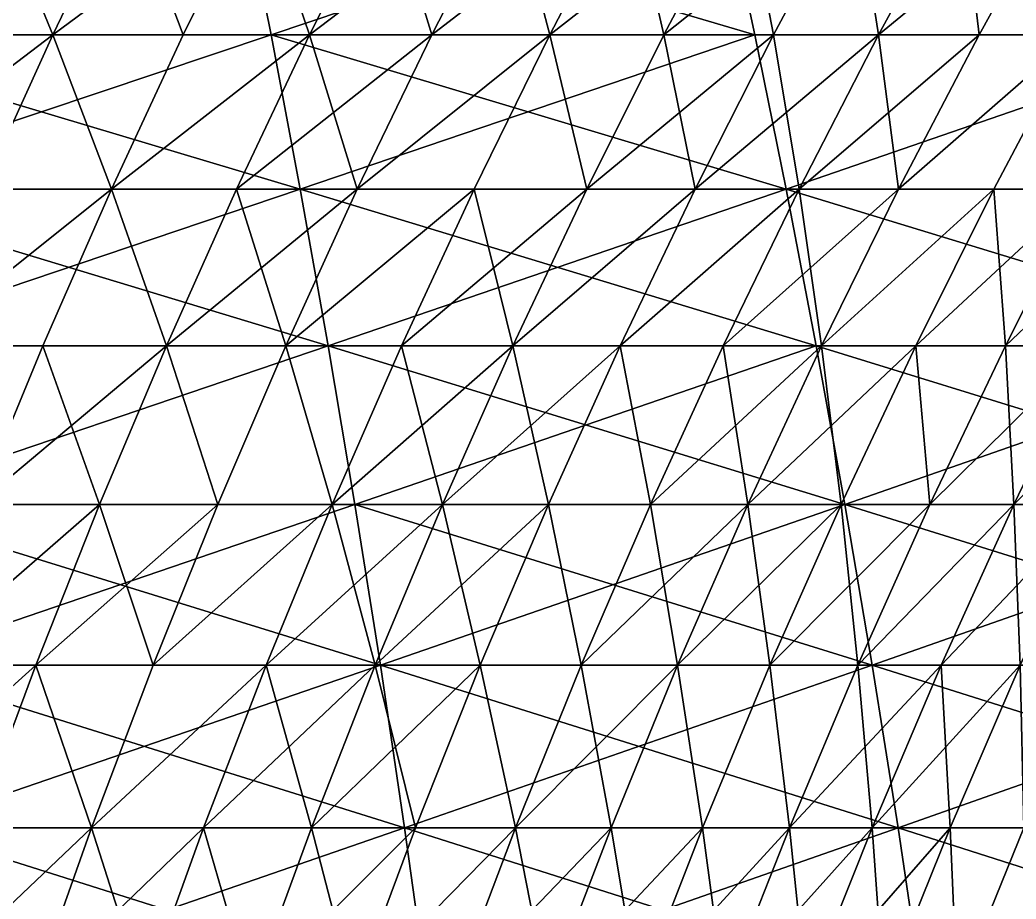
# Model space of a CAD drawing. Header units: millimetres. Extents: x -3250 to 6200, y -3250 to 3250.
# Drawn here: x 4499.1 to 4609.7, y 321.1 to 418.8 of the extents above; entities that cross this region are included whole.
import ezdxf

# ---------------------------------------------------------------- set-up
doc = ezdxf.new("R2010")
doc.units = ezdxf.units.MM
doc.header["$MEASUREMENT"] = 0
doc.layers.add('MESH_3D', color=2, linetype='CONTINUOUS')

msp = doc.modelspace()

# ---------------------------------------------------------------- linework, layer by layer
at = {"layer": 'MESH_3D'}
for points in [[(4469.69, 434.04, 628.92), (4523.61, 434.04, 646.29), (4472.82, 417.15, 618.78)], [(4523.61, 434.04, 26053.71), (4469.69, 434.04, 26071.08), (4472.82, 417.15, 26081.22)], [(4472.82, 417.15, 618.78), (4523.61, 434.04, 646.29), (4526.99, 417.15, 636.23)], [(4523.61, 434.04, 26053.71), (4472.82, 417.15, 26081.22), (4526.99, 417.15, 26063.77)], [(4487.82, 417.15, 2192.99), (4502.74, 417.15, 2210.33), (4510.87, 434.04, 2203.51)], [(4487.82, 417.15, 2192.99), (4510.87, 434.04, 2203.51), (4495.78, 434.04, 2185.97)], [(4502.74, 417.15, 24489.67), (4487.82, 417.15, 24507.01), (4495.78, 434.04, 24514.03)], [(4502.74, 417.15, 24489.67), (4495.78, 434.04, 24514.03), (4510.87, 434.04, 24496.49)], [(4502.74, 417.15, 2210.33), (4517.23, 417.15, 2228.03), (4525.52, 434.04, 2221.41)], [(4502.74, 417.15, 2210.33), (4525.52, 434.04, 2221.41), (4510.87, 434.04, 2203.51)], [(4517.23, 417.15, 24471.97), (4502.74, 417.15, 24489.67), (4510.87, 434.04, 24496.49)], [(4517.23, 417.15, 24471.97), (4510.87, 434.04, 24496.49), (4525.52, 434.04, 24478.59)], [(4517.23, 417.15, 2228.03), (4531.26, 417.15, 2246.09), (4525.52, 434.04, 2221.41)], [(4531.26, 417.15, 24453.91), (4517.23, 417.15, 24471.97), (4525.52, 434.04, 24478.59)], [(4523.61, 434.04, 646.29), (4580.71, 417.15, 655.03), (4526.99, 417.15, 636.23)], [(4523.61, 434.04, 646.29), (4577.08, 434.04, 665), (4580.71, 417.15, 655.03)], [(4577.08, 434.04, 26035), (4523.61, 434.04, 26053.71), (4526.99, 417.15, 26063.77)], [(4525.52, 434.04, 2221.41), (4531.26, 417.15, 2246.09), (4539.72, 434.04, 2239.68)], [(4531.26, 417.15, 24453.91), (4525.52, 434.04, 24478.59), (4539.72, 434.04, 24460.32)], [(4577.08, 434.04, 26035), (4526.99, 417.15, 26063.77), (4580.71, 417.15, 26044.97)], [(4531.26, 417.15, 2246.09), (4544.85, 417.15, 2264.49), (4553.46, 434.04, 2258.3)], [(4531.26, 417.15, 2246.09), (4553.46, 434.04, 2258.3), (4539.72, 434.04, 2239.68)], [(4544.85, 417.15, 24435.51), (4531.26, 417.15, 24453.91), (4539.72, 434.04, 24460.32)], [(4544.85, 417.15, 24435.51), (4539.72, 434.04, 24460.32), (4553.46, 434.04, 24441.7)], [(4544.85, 417.15, 2264.49), (4557.96, 417.15, 2283.23), (4566.73, 434.04, 2277.25)], [(4544.85, 417.15, 2264.49), (4566.73, 434.04, 2277.25), (4553.46, 434.04, 2258.3)], [(4557.96, 417.15, 24416.77), (4544.85, 417.15, 24435.51), (4553.46, 434.04, 24441.7)], [(4557.96, 417.15, 24416.77), (4553.46, 434.04, 24441.7), (4566.73, 434.04, 24422.75)], [(4557.96, 417.15, 2283.23), (4579.53, 434.04, 2296.53), (4566.73, 434.04, 2277.25)], [(4557.96, 417.15, 2283.23), (4570.61, 417.15, 2302.29), (4579.53, 434.04, 2296.53)], [(4570.61, 417.15, 24397.71), (4557.96, 417.15, 24416.77), (4566.73, 434.04, 24422.75)], [(4570.61, 417.15, 24397.71), (4566.73, 434.04, 24422.75), (4579.53, 434.04, 24403.47)], [(4570.61, 417.15, 2302.29), (4582.78, 417.15, 2321.65), (4591.84, 434.04, 2316.12)], [(4570.61, 417.15, 2302.29), (4591.84, 434.04, 2316.12), (4579.53, 434.04, 2296.53)], [(4582.78, 417.15, 24378.35), (4570.61, 417.15, 24397.71), (4579.53, 434.04, 24403.47)], [(4577.08, 434.04, 665), (4630.06, 434.04, 685.04), (4633.94, 417.15, 675.16)], [(4577.08, 434.04, 665), (4633.94, 417.15, 675.16), (4580.71, 417.15, 655.03)], [(4633.94, 417.15, 26024.84), (4577.08, 434.04, 26035), (4580.71, 417.15, 26044.97)], [(4630.06, 434.04, 26014.96), (4577.08, 434.04, 26035), (4633.94, 417.15, 26024.84)], [(4582.78, 417.15, 24378.35), (4579.53, 434.04, 24403.47), (4591.84, 434.04, 24383.88)], [(4582.78, 417.15, 2321.65), (4594.46, 417.15, 2341.32), (4591.84, 434.04, 2316.12)], [(4594.46, 417.15, 24358.68), (4582.78, 417.15, 24378.35), (4591.84, 434.04, 24383.88)], [(4591.84, 434.04, 2316.12), (4594.46, 417.15, 2341.32), (4603.65, 434.04, 2336.01)], [(4594.46, 417.15, 24358.68), (4591.84, 434.04, 24383.88), (4603.65, 434.04, 24363.99)], [(4594.46, 417.15, 2341.32), (4605.65, 417.15, 2361.27), (4614.97, 434.04, 2356.19)], [(4594.46, 417.15, 2341.32), (4614.97, 434.04, 2356.19), (4603.65, 434.04, 2336.01)], [(4605.65, 417.15, 24338.73), (4594.46, 417.15, 24358.68), (4603.65, 434.04, 24363.99)], [(4605.65, 417.15, 24338.73), (4603.65, 434.04, 24363.99), (4614.97, 434.04, 24343.81)], [(4605.65, 417.15, 2361.27), (4616.34, 417.15, 2381.49), (4614.97, 434.04, 2356.19)], [(4616.34, 417.15, 24318.51), (4605.65, 417.15, 24338.73), (4614.97, 434.04, 24343.81)], [(4472.82, 417.15, 618.78), (4526.99, 417.15, 636.23), (4530.23, 400, 626.57)], [(4472.82, 417.15, 618.78), (4530.23, 400, 626.57), (4475.82, 400, 609.04)], [(4526.99, 417.15, 26063.77), (4472.82, 417.15, 26081.22), (4475.82, 400, 26090.96)], [(4526.99, 417.15, 26063.77), (4475.82, 400, 26090.96), (4530.23, 400, 26073.43)], [(4480.19, 400, 2199.73), (4502.74, 417.15, 2210.33), (4487.82, 417.15, 2192.99)], [(4480.19, 400, 2199.73), (4494.94, 400, 2216.88), (4502.74, 417.15, 2210.33)], [(4502.74, 417.15, 24489.67), (4480.19, 400, 24500.27), (4487.82, 417.15, 24507.01)], [(4494.94, 400, 24483.12), (4480.19, 400, 24500.27), (4502.74, 417.15, 24489.67)], [(4494.94, 400, 2216.88), (4509.26, 400, 2234.38), (4502.74, 417.15, 2210.33)], [(4509.26, 400, 24465.62), (4494.94, 400, 24483.12), (4502.74, 417.15, 24489.67)], [(4502.74, 417.15, 2210.33), (4509.26, 400, 2234.38), (4517.23, 417.15, 2228.03)], [(4509.26, 400, 24465.62), (4502.74, 417.15, 24489.67), (4517.23, 417.15, 24471.97)], [(4509.26, 400, 2234.38), (4531.26, 417.15, 2246.09), (4517.23, 417.15, 2228.03)], [(4509.26, 400, 2234.38), (4523.14, 400, 2252.24), (4531.26, 417.15, 2246.09)], [(4531.26, 417.15, 24453.91), (4509.26, 400, 24465.62), (4517.23, 417.15, 24471.97)], [(4523.14, 400, 24447.76), (4509.26, 400, 24465.62), (4531.26, 417.15, 24453.91)], [(4523.14, 400, 2252.24), (4544.85, 417.15, 2264.49), (4531.26, 417.15, 2246.09)], [(4523.14, 400, 2252.24), (4536.57, 400, 2270.44), (4544.85, 417.15, 2264.49)], [(4536.57, 400, 24429.56), (4523.14, 400, 24447.76), (4531.26, 417.15, 24453.91)], [(4526.99, 417.15, 636.23), (4584.19, 400, 645.45), (4530.23, 400, 626.57)], [(4526.99, 417.15, 636.23), (4580.71, 417.15, 655.03), (4584.19, 400, 645.45)], [(4580.71, 417.15, 26044.97), (4526.99, 417.15, 26063.77), (4530.23, 400, 26073.43)], [(4580.71, 417.15, 26044.97), (4530.23, 400, 26073.43), (4584.19, 400, 26054.55)], [(4536.57, 400, 24429.56), (4531.26, 417.15, 24453.91), (4544.85, 417.15, 24435.51)], [(4536.57, 400, 2270.44), (4557.96, 417.15, 2283.23), (4544.85, 417.15, 2264.49)], [(4536.57, 400, 2270.44), (4549.55, 400, 2288.97), (4557.96, 417.15, 2283.23)], [(4557.96, 417.15, 24416.77), (4536.57, 400, 24429.56), (4544.85, 417.15, 24435.51)], [(4549.55, 400, 24411.03), (4536.57, 400, 24429.56), (4557.96, 417.15, 24416.77)], [(4549.55, 400, 2288.97), (4562.05, 400, 2307.81), (4557.96, 417.15, 2283.23)], [(4562.05, 400, 24392.19), (4549.55, 400, 24411.03), (4557.96, 417.15, 24416.77)], [(4557.96, 417.15, 2283.23), (4562.05, 400, 2307.81), (4570.61, 417.15, 2302.29)], [(4562.05, 400, 24392.19), (4557.96, 417.15, 24416.77), (4570.61, 417.15, 24397.71)], [(4562.05, 400, 2307.81), (4574.09, 400, 2326.96), (4582.78, 417.15, 2321.65)], [(4562.05, 400, 2307.81), (4582.78, 417.15, 2321.65), (4570.61, 417.15, 2302.29)], [(4574.09, 400, 24373.04), (4562.05, 400, 24392.19), (4570.61, 417.15, 24397.71)], [(4574.09, 400, 24373.04), (4570.61, 417.15, 24397.71), (4582.78, 417.15, 24378.35)], [(4574.09, 400, 2326.96), (4594.46, 417.15, 2341.32), (4582.78, 417.15, 2321.65)], [(4574.09, 400, 2326.96), (4585.64, 400, 2346.41), (4594.46, 417.15, 2341.32)], [(4585.64, 400, 24353.59), (4574.09, 400, 24373.04), (4582.78, 417.15, 24378.35)], [(4580.71, 417.15, 655.03), (4633.94, 417.15, 675.16), (4584.19, 400, 645.45)], [(4633.94, 417.15, 26024.84), (4580.71, 417.15, 26044.97), (4584.19, 400, 26054.55)], [(4585.64, 400, 24353.59), (4582.78, 417.15, 24378.35), (4594.46, 417.15, 24358.68)], [(4584.19, 400, 645.45), (4633.94, 417.15, 675.16), (4637.66, 400, 665.67)], [(4633.94, 417.15, 26024.84), (4584.19, 400, 26054.55), (4637.66, 400, 26034.33)], [(4585.64, 400, 2346.41), (4605.65, 417.15, 2361.27), (4594.46, 417.15, 2341.32)], [(4585.64, 400, 2346.41), (4596.7, 400, 2366.14), (4605.65, 417.15, 2361.27)], [(4596.7, 400, 24333.86), (4585.64, 400, 24353.59), (4594.46, 417.15, 24358.68)], [(4596.7, 400, 24333.86), (4594.46, 417.15, 24358.68), (4605.65, 417.15, 24338.73)], [(4596.7, 400, 2366.14), (4607.27, 400, 2386.13), (4616.34, 417.15, 2381.49)], [(4596.7, 400, 2366.14), (4616.34, 417.15, 2381.49), (4605.65, 417.15, 2361.27)], [(4616.34, 417.15, 24318.51), (4596.7, 400, 24333.86), (4605.65, 417.15, 24338.73)], [(4607.27, 400, 24313.87), (4596.7, 400, 24333.86), (4616.34, 417.15, 24318.51)], [(4607.27, 400, 2386.13), (4617.34, 400, 2406.39), (4616.34, 417.15, 2381.49)], [(4617.34, 400, 24293.61), (4607.27, 400, 24313.87), (4616.34, 417.15, 24318.51)], [(4475.82, 400, 609.04), (4533.34, 382.6, 617.32), (4478.7, 382.6, 599.72)], [(4475.82, 400, 609.04), (4530.23, 400, 626.57), (4533.34, 382.6, 617.32)], [(4530.23, 400, 26073.43), (4475.82, 400, 26090.96), (4478.7, 382.6, 26100.28)], [(4530.23, 400, 26073.43), (4478.7, 382.6, 26100.28), (4533.34, 382.6, 26082.68)], [(4487.47, 382.6, 2223.15), (4509.26, 400, 2234.38), (4494.94, 400, 2216.88)], [(4487.47, 382.6, 2223.15), (4501.63, 382.6, 2240.47), (4509.26, 400, 2234.38)], [(4509.26, 400, 24465.62), (4487.47, 382.6, 24476.85), (4494.94, 400, 24483.12)], [(4501.63, 382.6, 24459.53), (4487.47, 382.6, 24476.85), (4509.26, 400, 24465.62)], [(4501.63, 382.6, 2240.47), (4515.36, 382.6, 2258.13), (4509.26, 400, 2234.38)], [(4515.36, 382.6, 24441.87), (4501.63, 382.6, 24459.53), (4509.26, 400, 24465.62)], [(4509.26, 400, 2234.38), (4515.36, 382.6, 2258.13), (4523.14, 400, 2252.24)], [(4515.36, 382.6, 24441.87), (4509.26, 400, 24465.62), (4523.14, 400, 24447.76)], [(4515.36, 382.6, 2258.13), (4536.57, 400, 2270.44), (4523.14, 400, 2252.24)], [(4515.36, 382.6, 2258.13), (4528.65, 382.6, 2276.14), (4536.57, 400, 2270.44)], [(4528.65, 382.6, 24423.86), (4515.36, 382.6, 24441.87), (4523.14, 400, 24447.76)], [(4528.65, 382.6, 24423.86), (4523.14, 400, 24447.76), (4536.57, 400, 24429.56)], [(4528.65, 382.6, 2276.14), (4549.55, 400, 2288.97), (4536.57, 400, 2270.44)], [(4528.65, 382.6, 2276.14), (4541.49, 382.6, 2294.46), (4549.55, 400, 2288.97)], [(4549.55, 400, 24411.03), (4528.65, 382.6, 24423.86), (4536.57, 400, 24429.56)], [(4541.49, 382.6, 24405.54), (4528.65, 382.6, 24423.86), (4549.55, 400, 24411.03)], [(4530.23, 400, 626.57), (4587.53, 382.6, 636.29), (4533.34, 382.6, 617.32)], [(4530.23, 400, 626.57), (4584.19, 400, 645.45), (4587.53, 382.6, 636.29)], [(4584.19, 400, 26054.55), (4530.23, 400, 26073.43), (4533.34, 382.6, 26082.68)], [(4584.19, 400, 26054.55), (4533.34, 382.6, 26082.68), (4587.53, 382.6, 26063.71)], [(4541.49, 382.6, 2294.46), (4553.86, 382.6, 2313.11), (4562.05, 400, 2307.81)], [(4541.49, 382.6, 2294.46), (4562.05, 400, 2307.81), (4549.55, 400, 2288.97)], [(4553.86, 382.6, 24386.89), (4541.49, 382.6, 24405.54), (4549.55, 400, 24411.03)], [(4553.86, 382.6, 24386.89), (4549.55, 400, 24411.03), (4562.05, 400, 24392.19)], [(4553.86, 382.6, 2313.11), (4574.09, 400, 2326.96), (4562.05, 400, 2307.81)], [(4553.86, 382.6, 2313.11), (4565.76, 382.6, 2332.05), (4574.09, 400, 2326.96)], [(4574.09, 400, 24373.04), (4553.86, 382.6, 24386.89), (4562.05, 400, 24392.19)], [(4565.76, 382.6, 24367.95), (4553.86, 382.6, 24386.89), (4574.09, 400, 24373.04)], [(4565.76, 382.6, 2332.05), (4577.19, 382.6, 2351.29), (4585.64, 400, 2346.41)], [(4565.76, 382.6, 2332.05), (4585.64, 400, 2346.41), (4574.09, 400, 2326.96)], [(4585.64, 400, 24353.59), (4565.76, 382.6, 24367.95), (4574.09, 400, 24373.04)], [(4577.19, 382.6, 24348.71), (4565.76, 382.6, 24367.95), (4585.64, 400, 24353.59)], [(4577.19, 382.6, 2351.29), (4588.14, 382.6, 2370.8), (4596.7, 400, 2366.14)], [(4577.19, 382.6, 2351.29), (4596.7, 400, 2366.14), (4585.64, 400, 2346.41)], [(4588.14, 382.6, 24329.2), (4577.19, 382.6, 24348.71), (4585.64, 400, 24353.59)], [(4584.19, 400, 645.45), (4641.23, 382.6, 656.59), (4587.53, 382.6, 636.29)], [(4584.19, 400, 645.45), (4637.66, 400, 665.67), (4641.23, 382.6, 656.59)], [(4641.23, 382.6, 26043.41), (4584.19, 400, 26054.55), (4587.53, 382.6, 26063.71)], [(4637.66, 400, 26034.33), (4584.19, 400, 26054.55), (4641.23, 382.6, 26043.41)], [(4588.14, 382.6, 24329.2), (4585.64, 400, 24353.59), (4596.7, 400, 24333.86)], [(4588.14, 382.6, 2370.8), (4607.27, 400, 2386.13), (4596.7, 400, 2366.14)], [(4588.14, 382.6, 2370.8), (4598.59, 382.6, 2390.59), (4607.27, 400, 2386.13)], [(4607.27, 400, 24313.87), (4588.14, 382.6, 24329.2), (4596.7, 400, 24333.86)], [(4598.59, 382.6, 24309.41), (4588.14, 382.6, 24329.2), (4607.27, 400, 24313.87)], [(4598.59, 382.6, 2390.59), (4617.34, 400, 2406.39), (4607.27, 400, 2386.13)], [(4598.59, 382.6, 2390.59), (4608.55, 382.6, 2410.62), (4617.34, 400, 2406.39)], [(4608.55, 382.6, 24289.38), (4598.59, 382.6, 24309.41), (4607.27, 400, 24313.87)], [(4608.55, 382.6, 24289.38), (4607.27, 400, 24313.87), (4617.34, 400, 24293.61)], [(4608.55, 382.6, 2410.62), (4618.01, 382.6, 2430.9), (4626.9, 400, 2426.89)], [(4608.55, 382.6, 2410.62), (4626.9, 400, 2426.89), (4617.34, 400, 2406.39)], [(4626.9, 400, 24273.11), (4608.55, 382.6, 24289.38), (4617.34, 400, 24293.61)], [(4618.01, 382.6, 24269.1), (4608.55, 382.6, 24289.38), (4626.9, 400, 24273.11)], [(4478.7, 382.6, 599.72), (4533.34, 382.6, 617.32), (4481.44, 364.97, 590.81)], [(4533.34, 382.6, 26082.68), (4478.7, 382.6, 26100.28), (4481.44, 364.97, 26109.19)], [(4481.44, 364.97, 590.81), (4533.34, 382.6, 617.32), (4536.31, 364.97, 608.49)], [(4533.34, 382.6, 26082.68), (4481.44, 364.97, 26109.19), (4536.31, 364.97, 26091.51)], [(4487.47, 382.6, 2223.15), (4494.35, 364.97, 2246.28), (4501.63, 382.6, 2240.47)], [(4494.35, 364.97, 24453.72), (4487.47, 382.6, 24476.85), (4501.63, 382.6, 24459.53)], [(4494.35, 364.97, 2246.28), (4507.94, 364.97, 2263.76), (4515.36, 382.6, 2258.13)], [(4494.35, 364.97, 2246.28), (4515.36, 382.6, 2258.13), (4501.63, 382.6, 2240.47)], [(4507.94, 364.97, 24436.24), (4494.35, 364.97, 24453.72), (4501.63, 382.6, 24459.53)], [(4507.94, 364.97, 24436.24), (4501.63, 382.6, 24459.53), (4515.36, 382.6, 24441.87)], [(4507.94, 364.97, 2263.76), (4521.08, 364.97, 2281.58), (4515.36, 382.6, 2258.13)], [(4521.08, 364.97, 24418.42), (4507.94, 364.97, 24436.24), (4515.36, 382.6, 24441.87)], [(4515.36, 382.6, 2258.13), (4521.08, 364.97, 2281.58), (4528.65, 382.6, 2276.14)], [(4521.08, 364.97, 24418.42), (4515.36, 382.6, 24441.87), (4528.65, 382.6, 24423.86)], [(4521.08, 364.97, 2281.58), (4533.78, 364.97, 2299.71), (4528.65, 382.6, 2276.14)], [(4533.78, 364.97, 24400.29), (4521.08, 364.97, 24418.42), (4528.65, 382.6, 24423.86)], [(4528.65, 382.6, 2276.14), (4533.78, 364.97, 2299.71), (4541.49, 382.6, 2294.46)], [(4533.78, 364.97, 24400.29), (4528.65, 382.6, 24423.86), (4541.49, 382.6, 24405.54)], [(4533.34, 382.6, 617.32), (4587.53, 382.6, 636.29), (4590.72, 364.97, 627.53)], [(4533.34, 382.6, 617.32), (4590.72, 364.97, 627.53), (4536.31, 364.97, 608.49)], [(4587.53, 382.6, 26063.71), (4533.34, 382.6, 26082.68), (4536.31, 364.97, 26091.51)], [(4533.78, 364.97, 2299.71), (4553.86, 382.6, 2313.11), (4541.49, 382.6, 2294.46)], [(4533.78, 364.97, 2299.71), (4546.03, 364.97, 2318.16), (4553.86, 382.6, 2313.11)], [(4546.03, 364.97, 24381.84), (4533.78, 364.97, 24400.29), (4541.49, 382.6, 24405.54)], [(4587.53, 382.6, 26063.71), (4536.31, 364.97, 26091.51), (4590.72, 364.97, 26072.47)], [(4546.03, 364.97, 24381.84), (4541.49, 382.6, 24405.54), (4553.86, 382.6, 24386.89)], [(4546.03, 364.97, 2318.16), (4565.76, 382.6, 2332.05), (4553.86, 382.6, 2313.11)], [(4546.03, 364.97, 2318.16), (4557.81, 364.97, 2336.91), (4565.76, 382.6, 2332.05)], [(4557.81, 364.97, 24363.09), (4546.03, 364.97, 24381.84), (4553.86, 382.6, 24386.89)], [(4557.81, 364.97, 24363.09), (4553.86, 382.6, 24386.89), (4565.76, 382.6, 24367.95)], [(4557.81, 364.97, 2336.91), (4569.12, 364.97, 2355.95), (4565.76, 382.6, 2332.05)], [(4569.12, 364.97, 24344.05), (4557.81, 364.97, 24363.09), (4565.76, 382.6, 24367.95)], [(4565.76, 382.6, 2332.05), (4569.12, 364.97, 2355.95), (4577.19, 382.6, 2351.29)], [(4569.12, 364.97, 24344.05), (4565.76, 382.6, 24367.95), (4577.19, 382.6, 24348.71)], [(4569.12, 364.97, 2355.95), (4588.14, 382.6, 2370.8), (4577.19, 382.6, 2351.29)], [(4569.12, 364.97, 2355.95), (4579.95, 364.97, 2375.26), (4588.14, 382.6, 2370.8)], [(4579.95, 364.97, 24324.74), (4569.12, 364.97, 24344.05), (4577.19, 382.6, 24348.71)], [(4579.95, 364.97, 24324.74), (4577.19, 382.6, 24348.71), (4588.14, 382.6, 24329.2)], [(4579.95, 364.97, 2375.26), (4590.3, 364.97, 2394.84), (4598.59, 382.6, 2390.59)], [(4579.95, 364.97, 2375.26), (4598.59, 382.6, 2390.59), (4588.14, 382.6, 2370.8)], [(4590.3, 364.97, 24305.16), (4579.95, 364.97, 24324.74), (4588.14, 382.6, 24329.2)], [(4587.53, 382.6, 636.29), (4644.63, 364.97, 647.92), (4590.72, 364.97, 627.53)], [(4587.53, 382.6, 636.29), (4641.23, 382.6, 656.59), (4644.63, 364.97, 647.92)], [(4641.23, 382.6, 26043.41), (4587.53, 382.6, 26063.71), (4590.72, 364.97, 26072.47)], [(4590.3, 364.97, 24305.16), (4588.14, 382.6, 24329.2), (4598.59, 382.6, 24309.41)], [(4590.3, 364.97, 2394.84), (4600.15, 364.97, 2414.67), (4598.59, 382.6, 2390.59)], [(4600.15, 364.97, 24285.33), (4590.3, 364.97, 24305.16), (4598.59, 382.6, 24309.41)], [(4641.23, 382.6, 26043.41), (4590.72, 364.97, 26072.47), (4644.63, 364.97, 26052.08)], [(4598.59, 382.6, 2390.59), (4600.15, 364.97, 2414.67), (4608.55, 382.6, 2410.62)], [(4600.15, 364.97, 24285.33), (4598.59, 382.6, 24309.41), (4608.55, 382.6, 24289.38)], [(4600.15, 364.97, 2414.67), (4609.51, 364.97, 2434.73), (4618.01, 382.6, 2430.9)], [(4600.15, 364.97, 2414.67), (4618.01, 382.6, 2430.9), (4608.55, 382.6, 2410.62)], [(4609.51, 364.97, 24265.27), (4600.15, 364.97, 24285.33), (4608.55, 382.6, 24289.38)], [(4609.51, 364.97, 24265.27), (4608.55, 382.6, 24289.38), (4618.01, 382.6, 24269.1)], [(4609.51, 364.97, 2434.73), (4626.95, 382.6, 2451.41), (4618.01, 382.6, 2430.9)], [(4609.51, 364.97, 2434.73), (4618.37, 364.97, 2455.03), (4626.95, 382.6, 2451.41)], [(4626.95, 382.6, 24248.59), (4609.51, 364.97, 24265.27), (4618.01, 382.6, 24269.1)], [(4618.37, 364.97, 24244.97), (4609.51, 364.97, 24265.27), (4626.95, 382.6, 24248.59)], [(4481.44, 364.97, 590.81), (4539.14, 347.11, 600.07), (4484.06, 347.11, 582.33)], [(4481.44, 364.97, 590.81), (4536.31, 364.97, 608.49), (4539.14, 347.11, 600.07)], [(4536.31, 364.97, 26091.51), (4481.44, 364.97, 26109.19), (4484.06, 347.11, 26117.67)], [(4536.31, 364.97, 26091.51), (4484.06, 347.11, 26117.67), (4539.14, 347.11, 26099.93)], [(4487.41, 347.11, 2251.81), (4507.94, 364.97, 2263.76), (4494.35, 364.97, 2246.28)], [(4487.41, 347.11, 2251.81), (4500.86, 347.11, 2269.12), (4507.94, 364.97, 2263.76)], [(4507.94, 364.97, 24436.24), (4487.41, 347.11, 24448.19), (4494.35, 364.97, 24453.72)], [(4500.86, 347.11, 24430.88), (4487.41, 347.11, 24448.19), (4507.94, 364.97, 24436.24)], [(4500.86, 347.11, 2269.12), (4513.88, 347.11, 2286.76), (4521.08, 364.97, 2281.58)], [(4500.86, 347.11, 2269.12), (4521.08, 364.97, 2281.58), (4507.94, 364.97, 2263.76)], [(4513.88, 347.11, 24413.24), (4500.86, 347.11, 24430.88), (4507.94, 364.97, 24436.24)], [(4513.88, 347.11, 24413.24), (4507.94, 364.97, 24436.24), (4521.08, 364.97, 24418.42)], [(4513.88, 347.11, 2286.76), (4526.45, 347.11, 2304.71), (4533.78, 364.97, 2299.71)], [(4513.88, 347.11, 2286.76), (4533.78, 364.97, 2299.71), (4521.08, 364.97, 2281.58)], [(4533.78, 364.97, 24400.29), (4513.88, 347.11, 24413.24), (4521.08, 364.97, 24418.42)], [(4526.45, 347.11, 24395.29), (4513.88, 347.11, 24413.24), (4533.78, 364.97, 24400.29)], [(4526.45, 347.11, 2304.71), (4546.03, 364.97, 2318.16), (4533.78, 364.97, 2299.71)], [(4526.45, 347.11, 2304.71), (4538.57, 347.11, 2322.98), (4546.03, 364.97, 2318.16)], [(4538.57, 347.11, 24377.02), (4526.45, 347.11, 24395.29), (4533.78, 364.97, 24400.29)], [(4538.57, 347.11, 24377.02), (4533.78, 364.97, 24400.29), (4546.03, 364.97, 24381.84)], [(4536.31, 364.97, 608.49), (4593.75, 347.11, 619.18), (4539.14, 347.11, 600.07)], [(4536.31, 364.97, 608.49), (4590.72, 364.97, 627.53), (4593.75, 347.11, 619.18)], [(4590.72, 364.97, 26072.47), (4536.31, 364.97, 26091.51), (4539.14, 347.11, 26099.93)], [(4538.57, 347.11, 2322.98), (4550.23, 347.11, 2341.54), (4557.81, 364.97, 2336.91)], [(4538.57, 347.11, 2322.98), (4557.81, 364.97, 2336.91), (4546.03, 364.97, 2318.16)], [(4550.23, 347.11, 24358.46), (4538.57, 347.11, 24377.02), (4546.03, 364.97, 24381.84)], [(4590.72, 364.97, 26072.47), (4539.14, 347.11, 26099.93), (4593.75, 347.11, 26080.82)], [(4550.23, 347.11, 24358.46), (4546.03, 364.97, 24381.84), (4557.81, 364.97, 24363.09)], [(4550.23, 347.11, 2341.54), (4561.43, 347.11, 2360.39), (4557.81, 364.97, 2336.91)], [(4561.43, 347.11, 24339.61), (4550.23, 347.11, 24358.46), (4557.81, 364.97, 24363.09)], [(4557.81, 364.97, 2336.91), (4561.43, 347.11, 2360.39), (4569.12, 364.97, 2355.95)], [(4561.43, 347.11, 24339.61), (4557.81, 364.97, 24363.09), (4569.12, 364.97, 24344.05)], [(4561.43, 347.11, 2360.39), (4579.95, 364.97, 2375.26), (4569.12, 364.97, 2355.95)], [(4561.43, 347.11, 2360.39), (4572.15, 347.11, 2379.51), (4579.95, 364.97, 2375.26)], [(4572.15, 347.11, 24320.49), (4561.43, 347.11, 24339.61), (4569.12, 364.97, 24344.05)], [(4572.15, 347.11, 24320.49), (4569.12, 364.97, 24344.05), (4579.95, 364.97, 24324.74)], [(4572.15, 347.11, 2379.51), (4582.4, 347.11, 2398.89), (4590.3, 364.97, 2394.84)], [(4572.15, 347.11, 2379.51), (4590.3, 364.97, 2394.84), (4579.95, 364.97, 2375.26)], [(4582.4, 347.11, 24301.11), (4572.15, 347.11, 24320.49), (4579.95, 364.97, 24324.74)], [(4582.4, 347.11, 24301.11), (4579.95, 364.97, 24324.74), (4590.3, 364.97, 24305.16)], [(4582.4, 347.11, 2398.89), (4592.15, 347.11, 2418.52), (4590.3, 364.97, 2394.84)], [(4600.15, 364.97, 24285.33), (4582.4, 347.11, 24301.11), (4590.3, 364.97, 24305.16)], [(4592.15, 347.11, 24281.48), (4582.4, 347.11, 24301.11), (4600.15, 364.97, 24285.33)], [(4590.3, 364.97, 2394.84), (4592.15, 347.11, 2418.52), (4600.15, 364.97, 2414.67)], [(4590.72, 364.97, 627.53), (4644.63, 364.97, 647.92), (4593.75, 347.11, 619.18)], [(4647.87, 347.11, 26060.35), (4590.72, 364.97, 26072.47), (4593.75, 347.11, 26080.82)], [(4644.63, 364.97, 26052.08), (4590.72, 364.97, 26072.47), (4647.87, 347.11, 26060.35)], [(4592.15, 347.11, 2418.52), (4601.42, 347.11, 2438.39), (4609.51, 364.97, 2434.73)], [(4592.15, 347.11, 2418.52), (4609.51, 364.97, 2434.73), (4600.15, 364.97, 2414.67)], [(4609.51, 364.97, 24265.27), (4592.15, 347.11, 24281.48), (4600.15, 364.97, 24285.33)], [(4601.42, 347.11, 24261.61), (4592.15, 347.11, 24281.48), (4609.51, 364.97, 24265.27)], [(4593.75, 347.11, 619.18), (4644.63, 364.97, 647.92), (4647.87, 347.11, 639.65)], [(4601.42, 347.11, 2438.39), (4618.37, 364.97, 2455.03), (4609.51, 364.97, 2434.73)], [(4601.42, 347.11, 2438.39), (4610.18, 347.11, 2458.48), (4618.37, 364.97, 2455.03)], [(4610.18, 347.11, 24241.52), (4601.42, 347.11, 24261.61), (4609.51, 364.97, 24265.27)], [(4610.18, 347.11, 24241.52), (4609.51, 364.97, 24265.27), (4618.37, 364.97, 24244.97)], [(4480.82, 329.03, 2257.07), (4500.86, 347.11, 2269.12), (4487.41, 347.11, 2251.81)], [(4480.82, 329.03, 2257.07), (4494.14, 329.03, 2274.21), (4500.86, 347.11, 2269.12)], [(4484.06, 347.11, 582.33), (4539.14, 347.11, 600.07), (4541.82, 329.03, 592.08)], [(4484.06, 347.11, 582.33), (4541.82, 329.03, 592.08), (4486.55, 329.03, 574.28)], [(4539.14, 347.11, 26099.93), (4484.06, 347.11, 26117.67), (4486.55, 329.03, 26125.72)], [(4539.14, 347.11, 26099.93), (4486.55, 329.03, 26125.72), (4541.82, 329.03, 26107.92)], [(4494.14, 329.03, 24425.79), (4487.41, 347.11, 24448.19), (4500.86, 347.11, 24430.88)], [(4494.14, 329.03, 2274.21), (4507.03, 329.03, 2291.68), (4500.86, 347.11, 2269.12)], [(4507.03, 329.03, 24408.32), (4494.14, 329.03, 24425.79), (4500.86, 347.11, 24430.88)], [(4500.86, 347.11, 2269.12), (4507.03, 329.03, 2291.68), (4513.88, 347.11, 2286.76)], [(4507.03, 329.03, 24408.32), (4500.86, 347.11, 24430.88), (4513.88, 347.11, 24413.24)], [(4507.03, 329.03, 2291.68), (4519.48, 329.03, 2309.46), (4526.45, 347.11, 2304.71)], [(4507.03, 329.03, 2291.68), (4526.45, 347.11, 2304.71), (4513.88, 347.11, 2286.76)], [(4526.45, 347.11, 24395.29), (4507.03, 329.03, 24408.32), (4513.88, 347.11, 24413.24)], [(4519.48, 329.03, 24390.54), (4507.03, 329.03, 24408.32), (4526.45, 347.11, 24395.29)], [(4519.48, 329.03, 2309.46), (4538.57, 347.11, 2322.98), (4526.45, 347.11, 2304.71)], [(4519.48, 329.03, 2309.46), (4531.49, 329.03, 2327.55), (4538.57, 347.11, 2322.98)], [(4531.49, 329.03, 24372.45), (4519.48, 329.03, 24390.54), (4526.45, 347.11, 24395.29)], [(4531.49, 329.03, 24372.45), (4526.45, 347.11, 24395.29), (4538.57, 347.11, 24377.02)], [(4531.49, 329.03, 2327.55), (4543.04, 329.03, 2345.94), (4550.23, 347.11, 2341.54)], [(4531.49, 329.03, 2327.55), (4550.23, 347.11, 2341.54), (4538.57, 347.11, 2322.98)], [(4543.04, 329.03, 24354.06), (4531.49, 329.03, 24372.45), (4538.57, 347.11, 24377.02)], [(4543.04, 329.03, 24354.06), (4538.57, 347.11, 24377.02), (4550.23, 347.11, 24358.46)], [(4539.14, 347.11, 600.07), (4596.63, 329.03, 611.26), (4541.82, 329.03, 592.08)], [(4539.14, 347.11, 600.07), (4593.75, 347.11, 619.18), (4596.63, 329.03, 611.26)], [(4593.75, 347.11, 26080.82), (4539.14, 347.11, 26099.93), (4541.82, 329.03, 26107.92)], [(4593.75, 347.11, 26080.82), (4541.82, 329.03, 26107.92), (4596.63, 329.03, 26088.74)], [(4543.04, 329.03, 2345.94), (4554.13, 329.03, 2364.6), (4550.23, 347.11, 2341.54)], [(4554.13, 329.03, 24335.4), (4543.04, 329.03, 24354.06), (4550.23, 347.11, 24358.46)], [(4550.23, 347.11, 2341.54), (4554.13, 329.03, 2364.6), (4561.43, 347.11, 2360.39)], [(4554.13, 329.03, 24335.4), (4550.23, 347.11, 24358.46), (4561.43, 347.11, 24339.61)], [(4554.13, 329.03, 2364.6), (4572.15, 347.11, 2379.51), (4561.43, 347.11, 2360.39)], [(4554.13, 329.03, 2364.6), (4564.75, 329.03, 2383.54), (4572.15, 347.11, 2379.51)], [(4564.75, 329.03, 24316.46), (4554.13, 329.03, 24335.4), (4561.43, 347.11, 24339.61)], [(4564.75, 329.03, 24316.46), (4561.43, 347.11, 24339.61), (4572.15, 347.11, 24320.49)], [(4564.75, 329.03, 2383.54), (4574.9, 329.03, 2402.73), (4572.15, 347.11, 2379.51)], [(4574.9, 329.03, 24297.27), (4564.75, 329.03, 24316.46), (4572.15, 347.11, 24320.49)], [(4572.15, 347.11, 2379.51), (4574.9, 329.03, 2402.73), (4582.4, 347.11, 2398.89)], [(4574.9, 329.03, 24297.27), (4572.15, 347.11, 24320.49), (4582.4, 347.11, 24301.11)], [(4574.9, 329.03, 2402.73), (4584.56, 329.03, 2422.18), (4582.4, 347.11, 2398.89)], [(4584.56, 329.03, 24277.82), (4574.9, 329.03, 24297.27), (4582.4, 347.11, 24301.11)], [(4582.4, 347.11, 2398.89), (4584.56, 329.03, 2422.18), (4592.15, 347.11, 2418.52)], [(4584.56, 329.03, 24277.82), (4582.4, 347.11, 24301.11), (4592.15, 347.11, 24281.48)], [(4584.56, 329.03, 2422.18), (4601.42, 347.11, 2438.39), (4592.15, 347.11, 2418.52)], [(4584.56, 329.03, 2422.18), (4593.74, 329.03, 2441.85), (4601.42, 347.11, 2438.39)], [(4593.74, 329.03, 24258.15), (4584.56, 329.03, 24277.82), (4592.15, 347.11, 24281.48)], [(4593.74, 329.03, 24258.15), (4592.15, 347.11, 24281.48), (4601.42, 347.11, 24261.61)], [(4593.74, 329.03, 2441.85), (4602.42, 329.03, 2461.75), (4610.18, 347.11, 2458.48)], [(4593.74, 329.03, 2441.85), (4610.18, 347.11, 2458.48), (4601.42, 347.11, 2438.39)], [(4602.42, 329.03, 24238.25), (4593.74, 329.03, 24258.15), (4601.42, 347.11, 24261.61)], [(4593.75, 347.11, 619.18), (4650.95, 329.03, 631.8), (4596.63, 329.03, 611.26)], [(4593.75, 347.11, 619.18), (4647.87, 347.11, 639.65), (4650.95, 329.03, 631.8)], [(4647.87, 347.11, 26060.35), (4593.75, 347.11, 26080.82), (4596.63, 329.03, 26088.74)], [(4647.87, 347.11, 26060.35), (4596.63, 329.03, 26088.74), (4650.95, 329.03, 26068.2)], [(4602.42, 329.03, 24238.25), (4601.42, 347.11, 24261.61), (4610.18, 347.11, 24241.52)], [(4602.42, 329.03, 2461.75), (4610.6, 329.03, 2481.86), (4610.18, 347.11, 2458.48)], [(4610.6, 329.03, 24218.14), (4602.42, 329.03, 24238.25), (4610.18, 347.11, 24241.52)], [(4486.55, 329.03, 574.28), (4541.82, 329.03, 592.08), (4544.36, 310.75, 584.52)], [(4486.55, 329.03, 574.28), (4544.36, 310.75, 584.52), (4488.9, 310.75, 566.65)], [(4541.82, 329.03, 26107.92), (4486.55, 329.03, 26125.72), (4488.9, 310.75, 26133.35)], [(4487.78, 310.75, 2279.03), (4500.56, 310.75, 2296.33), (4507.03, 329.03, 2291.68)], [(4487.78, 310.75, 2279.03), (4507.03, 329.03, 2291.68), (4494.14, 329.03, 2274.21)], [(4500.56, 310.75, 24403.67), (4487.78, 310.75, 24420.97), (4494.14, 329.03, 24425.79)], [(4541.82, 329.03, 26107.92), (4488.9, 310.75, 26133.35), (4544.36, 310.75, 26115.48)], [(4500.56, 310.75, 24403.67), (4494.14, 329.03, 24425.79), (4507.03, 329.03, 24408.32)], [(4500.56, 310.75, 2296.33), (4519.48, 329.03, 2309.46), (4507.03, 329.03, 2291.68)], [(4500.56, 310.75, 2296.33), (4512.89, 310.75, 2313.96), (4519.48, 329.03, 2309.46)], [(4512.89, 310.75, 24386.04), (4500.56, 310.75, 24403.67), (4507.03, 329.03, 24408.32)], [(4512.89, 310.75, 24386.04), (4507.03, 329.03, 24408.32), (4519.48, 329.03, 24390.54)], [(4512.89, 310.75, 2313.96), (4524.79, 310.75, 2331.88), (4519.48, 329.03, 2309.46)], [(4524.79, 310.75, 24368.12), (4512.89, 310.75, 24386.04), (4519.48, 329.03, 24390.54)], [(4519.48, 329.03, 2309.46), (4524.79, 310.75, 2331.88), (4531.49, 329.03, 2327.55)], [(4524.79, 310.75, 24368.12), (4519.48, 329.03, 24390.54), (4531.49, 329.03, 24372.45)], [(4524.79, 310.75, 2331.88), (4543.04, 329.03, 2345.94), (4531.49, 329.03, 2327.55)], [(4524.79, 310.75, 2331.88), (4536.24, 310.75, 2350.1), (4543.04, 329.03, 2345.94)], [(4536.24, 310.75, 24349.9), (4524.79, 310.75, 24368.12), (4531.49, 329.03, 24372.45)], [(4536.24, 310.75, 24349.9), (4531.49, 329.03, 24372.45), (4543.04, 329.03, 24354.06)], [(4536.24, 310.75, 2350.1), (4554.13, 329.03, 2364.6), (4543.04, 329.03, 2345.94)], [(4536.24, 310.75, 2350.1), (4547.22, 310.75, 2368.59), (4554.13, 329.03, 2364.6)], [(4554.13, 329.03, 24335.4), (4536.24, 310.75, 24349.9), (4543.04, 329.03, 24354.06)], [(4547.22, 310.75, 24331.41), (4536.24, 310.75, 24349.9), (4554.13, 329.03, 24335.4)], [(4541.82, 329.03, 592.08), (4596.63, 329.03, 611.26), (4599.36, 310.75, 603.77)], [(4541.82, 329.03, 592.08), (4599.36, 310.75, 603.77), (4544.36, 310.75, 584.52)], [(4596.63, 329.03, 26088.74), (4541.82, 329.03, 26107.92), (4544.36, 310.75, 26115.48)], [(4596.63, 329.03, 26088.74), (4544.36, 310.75, 26115.48), (4599.36, 310.75, 26096.23)], [(4547.22, 310.75, 2368.59), (4557.75, 310.75, 2387.35), (4564.75, 329.03, 2383.54)], [(4547.22, 310.75, 2368.59), (4564.75, 329.03, 2383.54), (4554.13, 329.03, 2364.6)], [(4557.75, 310.75, 24312.65), (4547.22, 310.75, 24331.41), (4554.13, 329.03, 24335.4)], [(4557.75, 310.75, 24312.65), (4554.13, 329.03, 24335.4), (4564.75, 329.03, 24316.46)], [(4557.75, 310.75, 2387.35), (4567.8, 310.75, 2406.37), (4574.9, 329.03, 2402.73)], [(4557.75, 310.75, 2387.35), (4574.9, 329.03, 2402.73), (4564.75, 329.03, 2383.54)], [(4567.8, 310.75, 24293.63), (4557.75, 310.75, 24312.65), (4564.75, 329.03, 24316.46)], [(4567.8, 310.75, 24293.63), (4564.75, 329.03, 24316.46), (4574.9, 329.03, 24297.27)], [(4567.8, 310.75, 2406.37), (4584.56, 329.03, 2422.18), (4574.9, 329.03, 2402.73)], [(4567.8, 310.75, 2406.37), (4577.37, 310.75, 2425.64), (4584.56, 329.03, 2422.18)], [(4577.37, 310.75, 24274.36), (4567.8, 310.75, 24293.63), (4574.9, 329.03, 24297.27)], [(4577.37, 310.75, 24274.36), (4574.9, 329.03, 24297.27), (4584.56, 329.03, 24277.82)], [(4577.37, 310.75, 2425.64), (4593.74, 329.03, 2441.85), (4584.56, 329.03, 2422.18)], [(4577.37, 310.75, 2425.64), (4586.46, 310.75, 2445.13), (4593.74, 329.03, 2441.85)], [(4586.46, 310.75, 24254.87), (4577.37, 310.75, 24274.36), (4584.56, 329.03, 24277.82)], [(4586.46, 310.75, 24254.87), (4584.56, 329.03, 24277.82), (4593.74, 329.03, 24258.15)], [(4586.46, 310.75, 2445.13), (4595.07, 310.75, 2464.85), (4602.42, 329.03, 2461.75)], [(4586.46, 310.75, 2445.13), (4602.42, 329.03, 2461.75), (4593.74, 329.03, 2441.85)], [(4595.07, 310.75, 24235.15), (4586.46, 310.75, 24254.87), (4593.74, 329.03, 24258.15)], [(4595.07, 310.75, 24235.15), (4593.74, 329.03, 24258.15), (4602.42, 329.03, 24238.25)], [(4595.07, 310.75, 2464.85), (4603.18, 310.75, 2484.78), (4602.42, 329.03, 2461.75)], [(4603.18, 310.75, 24215.22), (4595.07, 310.75, 24235.15), (4602.42, 329.03, 24238.25)], [(4596.63, 329.03, 611.26), (4650.95, 329.03, 631.8), (4653.87, 310.75, 624.38)], [(4596.63, 329.03, 611.26), (4653.87, 310.75, 624.38), (4599.36, 310.75, 603.77)], [(4650.95, 329.03, 26068.2), (4596.63, 329.03, 26088.74), (4599.36, 310.75, 26096.23)], [(4650.95, 329.03, 26068.2), (4599.36, 310.75, 26096.23), (4653.87, 310.75, 26075.62)], [(4602.42, 329.03, 2461.75), (4603.18, 310.75, 2484.78), (4610.6, 329.03, 2481.86)], [(4603.18, 310.75, 24215.22), (4602.42, 329.03, 24238.25), (4610.6, 329.03, 24218.14)], [(4603.18, 310.75, 2484.78), (4618.28, 329.03, 2502.17), (4610.6, 329.03, 2481.86)], [(4603.18, 310.75, 2484.78), (4610.78, 310.75, 2504.9), (4618.28, 329.03, 2502.17)], [(4610.78, 310.75, 24195.1), (4603.18, 310.75, 24215.22), (4610.6, 329.03, 24218.14)]]:
    msp.add_3dface(points, dxfattribs=at)

doc.saveas('drawing.dxf')
